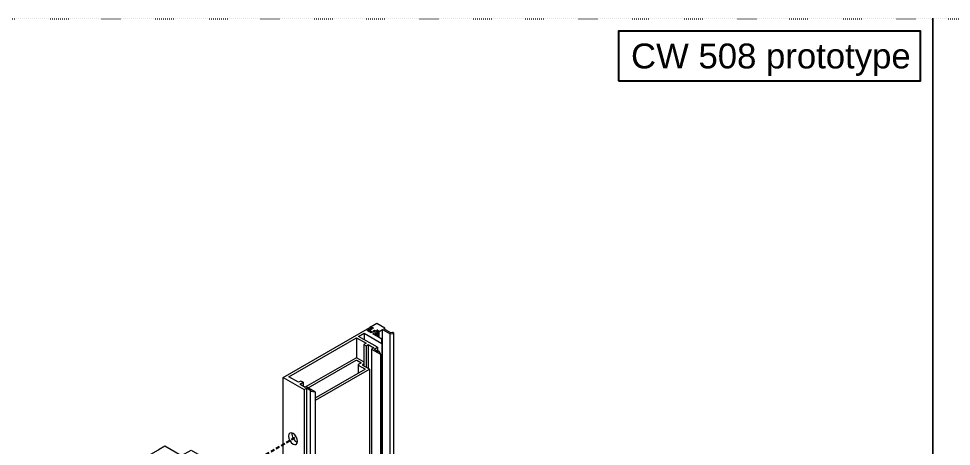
# Model space of a CAD drawing. Header units: millimetres. Extents: x -17234 to -8874, y -2869 to 1211.
# Drawn here: x -10370 to -9619, y -1173 to -829 of the extents above; entities that cross this region are included whole.
import ezdxf
from ezdxf.enums import TextEntityAlignment as Align

# ---------------------------------------------------------------- set-up
doc = ezdxf.new("R2010")
doc.units = ezdxf.units.MM
doc.linetypes.add('ACAD_ISO07W100', pattern=[3, 0, -3])
doc.linetypes.add('DASHED', pattern=[19.05, 12.7, -6.35])
doc.layers.get('Defpoints').update_dxf_attribs({"linetype": 'ACAD_ISO07W100', "true_color": 0x105689})
for name, color, linetype in [('Anno', 5, 'Continuous'), ('Profile View', 9, 'Continuous'), ('Text', 2, 'Continuous')]:
    doc.layers.add(name, color=color, linetype=linetype)
doc.styles.get("Standard").update_dxf_attribs({"font": 'arial.ttf'})

msp = doc.modelspace()

# ---------------------------------------------------------------- linework, layer by layer
at = {"layer": 'Anno', "linetype": 'DASHED', "ltscale": 0.25}
msp.add_lwpolyline([(-10179.427, -1184.43), (-10146.754, -1165.566)], dxfattribs=at)
at = {"layer": 'Defpoints', "color": 1, "ltscale": 0.5}
for points in [[(-10394.331, -829.239), (-9634.331, -829.239), (-9634.331, -1849.239), (-10394.331, -1849.239), (-10394.331, -829.239)], [(-9634.331, -829.239), (-8874.331, -829.239), (-8874.331, -1849.239), (-9634.331, -1849.239), (-9634.331, -829.239)]]:
    msp.add_lwpolyline(points, dxfattribs=at)
at = {"layer": 'Profile View', "lineweight": 0, "extrusion": (4.20381e-17, 0.816497, 0.57735)}
for p, q in [((-10089.724, -1080.08), (-10087.462, -1078.774)), ((-10086.483, -1081.951), (-10089.724, -1080.08)), ((-10087.4, -1078.941), (-10087.735, -1079.134)), ((-10087.735, -1081.229), (-10087.735, -1079.134)), ((-10087.735, -1079.134), (-10087.047, -1080.616)), ((-10086.775, -1077.153), (-10087.603, -1077.631)), ((-10085.993, -1078.56), (-10087.603, -1077.631)), ((-10087.603, -1077.631), (-10085.66, -1078.753)), ((-10087.462, -1078.774), (-10087.462, -1078.977)), ((-10087.462, -1078.774), (-10086.666, -1079.233)), ((-10086.693, -1079.349), (-10087.4, -1078.941)), ((-10087.047, -1081.626), (-10087.047, -1080.616)), ((-10087.047, -1080.616), (-10084.48, -1081.013)), ((-10084.489, -1078.077), (-10086.775, -1077.153)), ((-10085.66, -1078.753), (-10086.693, -1079.349)), ((-10086.666, -1079.233), (-10085.993, -1078.56)), ((-10086.666, -1079.233), (-10086.666, -1079.333)), ((-10083.822, -1080.875), (-10086.483, -1081.951)), ((-10081.946, -1074.365), (-10086.433, -1076.955)), ((-10086.433, -1077.291), (-10086.433, -1076.955)), ((-10086.433, -1076.955), (-10084.489, -1078.077)), ((-10085.993, -1078.56), (-10085.993, -1078.945)), ((-10084.852, -1080.412), (-10083.819, -1079.815)), ((-10084.145, -1080.82), (-10084.852, -1080.412)), ((-10083.486, -1080.008), (-10084.652, -1080.396)), ((-10084.652, -1080.396), (-10084.652, -1080.528)), ((-10084.652, -1080.396), (-10083.822, -1080.875)), ((-10084.48, -1081.013), (-10084.145, -1080.82)), ((-10084.48, -1081.013), (-10084.48, -1081.141)), ((-10084.145, -1081.006), (-10084.145, -1080.82)), ((-10083.819, -1079.815), (-10081.149, -1081.357)), ((-10083.819, -1080.119), (-10083.819, -1079.815)), ((-10081.078, -1081.398), (-10083.486, -1080.008)), ((-10075.492, -1078.091), (-10081.946, -1074.365)), ((-10080.321, -1080.879), (-10081.922, -1079.559)), ((-10081.922, -1079.559), (-10079.979, -1080.681)), ((-10081.149, -1081.357), (-10080.321, -1080.879)), ((-10080.321, -1085.509), (-10080.321, -1080.879)), ((-10079.979, -1080.681), (-10077.189, -1079.071)), ((-10079.979, -1085.707), (-10079.979, -1080.681)), ((-10077.189, -1079.071), (-10071.037, -1082.623)), ((-10077.189, -1276.091), (-10077.189, -1079.071)), ((-10076.341, -1078.581), (-10075.492, -1078.091)), ((-10070.678, -1081.85), (-10076.341, -1078.581)), ((-10075.492, -1079.071), (-10075.492, -1078.091)), ((-10152.604, -1117.2), (-10098.28, -1085.836)), ((-10098.28, -1085.836), (-10098.28, -1101.784)), ((-10098.28, -1085.836), (-10090.522, -1090.316)), ((-10096.513, -1084.816), (-10092.023, -1082.223)), ((-10081.442, -1093.517), (-10096.513, -1084.816)), ((-10092.023, -1082.223), (-10092.023, -1087.408)), ((-10092.023, -1082.223), (-10077.951, -1090.348)), ((-10085.058, -1082.775), (-10082.936, -1081.55)), ((-10077.951, -1086.877), (-10085.058, -1082.775)), ((-10082.936, -1081.55), (-10081.855, -1082.174)), ((-10082.936, -1081.55), (-10082.936, -1083.999)), ((-10081.855, -1082.174), (-10081.078, -1081.398)), ((-10081.855, -1082.174), (-10081.855, -1084.624)), ((-10081.078, -1081.398), (-10081.078, -1085.072)), ((-10077.951, -1090.348), (-10077.951, -1086.877)), ((-10071.037, -1082.623), (-10068.832, -1082.282)), ((-10071.037, -1279.643), (-10071.037, -1082.623)), ((-10069.143, -1081.613), (-10070.678, -1081.85)), ((-10068.387, -1081.947), (-10068.387, -1270.191)), ((-10090.522, -1090.316), (-10092.281, -1091.331)), ((-10092.281, -1091.331), (-10090.513, -1092.352)), ((-10092.281, -1091.331), (-10092.281, -1108.394)), ((-10090.513, -1092.352), (-10088.745, -1091.331)), ((-10090.513, -1092.352), (-10090.513, -1109.415)), ((-10088.745, -1091.331), (-10084.262, -1093.92)), ((-10088.745, -1091.331), (-10088.745, -1110.436)), ((-10084.262, -1093.92), (-10086.039, -1094.945)), ((-10086.039, -1094.945), (-10086.039, -1528.413)), ((-10086.039, -1094.945), (-10078.951, -1099.038)), ((-10084.129, -1095.068), (-10081.442, -1093.517)), ((-10080.682, -1097.058), (-10084.129, -1095.068)), ((-10081.442, -1093.517), (-10081.442, -1096.619)), ((-10077.951, -1090.348), (-10077.951, -1319.805)), ((-10139.745, -1125.604), (-10098.634, -1101.869)), ((-10097.927, -1101.869), (-10092.281, -1105.128)), ((-10080.041, -1096.688), (-10080.682, -1097.058)), ((-10078.951, -1099.038), (-10080.041, -1096.688)), ((-10078.951, -1099.038), (-10078.951, -1525.29)), ((-10137.129, -1126.135), (-10098.634, -1103.91)), ((-10097.927, -1103.91), (-10094.765, -1105.736)), ((-10097.032, -1107.573), (-10097.032, -1114.457)), ((-10094.765, -1106.144), (-10096.886, -1107.369)), ((-10096.886, -1107.777), (-10091.528, -1110.871)), ((-10092.281, -1106.751), (-10093.35, -1107.369)), ((-10093.35, -1107.777), (-10087.992, -1110.871)), ((-10087.846, -1111.075), (-10087.846, -1274.374)), ((-10157.2, -1117.812), (-10140.362, -1127.534)), ((-10144.845, -1121.679), (-10152.604, -1117.2)), ((-10087.992, -1111.279), (-10131.507, -1136.402)), ((-10091.528, -1111.279), (-10130.613, -1133.845)), ((-10143.078, -1120.659), (-10144.845, -1121.679)), ((-10143.926, -1123.19), (-10141.31, -1121.679)), ((-10139.443, -1125.778), (-10143.926, -1123.19)), ((-10141.31, -1121.679), (-10143.078, -1120.659)), ((-10141.31, -1121.679), (-10141.31, -1124.701)), ((-10138.594, -1125.289), (-10139.443, -1125.778)), ((-10131.507, -1129.381), (-10138.594, -1125.289)), ((-10140.362, -1127.534), (-10138.382, -1126.391)), ((-10140.362, -1127.534), (-10140.362, -1563.053)), ((-10138.382, -1126.391), (-10138.382, -1561.91)), ((-10138.382, -1126.391), (-10134.935, -1128.381)), ((-10134.935, -1128.381), (-10135.576, -1128.751)), ((-10135.576, -1128.751), (-10135.576, -1563.53)), ((-10135.576, -1128.751), (-10131.507, -1129.381)), ((-10131.507, -1129.381), (-10131.507, -1540.539)), ((-10131.32, -1133.845), (-10131.507, -1133.737))]:
    msp.add_line(p, q, dxfattribs=at)
at = {"layer": 'Profile View', "lineweight": 0}
msp.add_lwpolyline([(-10292.531, -1294.308), (-10292.531, -1278.178), (-10327.825, -1257.801), (-10327.825, -1216.323), (-10258.228, -1176.141), (-10257.4, -1175.663), (-10257.058, -1175.861), (-10257.058, -1175.465), (-10252.571, -1172.875), (-10239.101, -1180.652), (-10231.287, -1176.141), (-10157.2, -1218.915), (-10157.2, -1117.812), (-10087.603, -1077.631)], dxfattribs=at)
for centre, major_axis, start_param, end_param in [((-10068.987, -1081.947), (0.6, 0), -1.3089969, 1.8325957), ((-10096.532, -1107.573), (-0.5, 0), -0.7853982, 0.7853982), ((-10092.997, -1107.573), (-0.5, 0), -0.7853982, 0.7853982), ((-10146.514, -1165.428), (2.589, -4.484), -2.5636743, -0.5779183)]:
    msp.add_ellipse(centre, major_axis=major_axis, ratio=0.5773503, start_param=start_param, end_param=end_param, dxfattribs=at)
at = {"layer": 'Profile View', "lineweight": 0, "extrusion": (-1.76608e-16, 1.11022e-16, -1)}
for centre, major_axis in [((-10098.28, -1102.073), (0.5, 0)), ((-10098.28, -1104.114), (0.5, 0)), ((-10130.966, -1133.641), (-0.5, 0))]:
    msp.add_ellipse(centre, major_axis=major_axis, ratio=0.5773503, start_param=-2.3561945, end_param=-0.7853982, dxfattribs=at)
at = {"layer": 'Profile View', "lineweight": 0, "extrusion": (5.66617e-17, 4.44089e-16, -1)}
for centre in [(-10095.118, -1105.94), (-10091.881, -1111.075), (-10088.346, -1111.075)]:
    msp.add_ellipse(centre, major_axis=(0.5, 0), ratio=0.5773503, start_param=-0.7853982, end_param=0.7853982, dxfattribs=at)
at = {"layer": 'Profile View', "lineweight": 0, "extrusion": (-3.14474e-16, 1.93221e-17, -1)}
msp.add_ellipse((-10149.342, -1167.061), major_axis=(2.589, -4.484), ratio=0.5773503, start_param=-3.9269908, end_param=2.3561945, dxfattribs=at)
at = {"layer": 'Text', "ltscale": 0.5}
msp.add_lwpolyline([(-9887.277, -879.239), (-9644.331, -879.239), (-9644.331, -839.239), (-9887.277, -839.239)], close=True, dxfattribs=at)

# ---------------------------------------------------------------- texts
at = {"layer": 'Text', "color": 1, "ltscale": 0.5}
msp.add_text('CW 508 prototype ', height=20, dxfattribs=at).set_placement((-9644.331, -849.239), align=Align.TOP_RIGHT)

doc.saveas('drawing.dxf')
